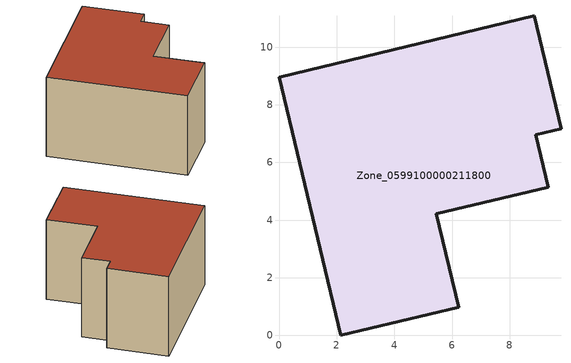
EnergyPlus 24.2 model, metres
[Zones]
Zone_0599100000211800
 floor ground (C_G): 0,8.95 8.85,11.09 9.78,7.17 8.9,6.96 9.34,5.14 5.45,4.21 6.23,0.97 2.14,0 z0
 wall outside (C_F): 2.14,0 6.23,0.97 5.45,4.21 9.34,5.14 8.9,6.96 9.78,7.17 8.85,11.09 0,8.95 2.14,0 z0:5.79
 roof outside (C_R): 8.85,11.09 0,8.95 2.14,0 6.23,0.97 5.45,4.21 9.34,5.14 8.9,6.96 9.78,7.17 z5.79
[BUILDING]
Pand.0599100000211800: North Axis=0; Terrain=City; Loads Convergence Tolerance Value=0.04; Temperature Convergence Tolerance Value=0.4; Solar Distribution=FullExterior; Maximum Number of Warmup Days=25; Minimum Number of Warmup Days=1
[Site:Location]
Rotterdam.The.Hague.AP_ZH_NLD Design_Conditions: Latitude=51.96; Longitude=4.45; Time Zone=1; Elevation=-4.5
[SITE:GROUNDTEMPERATURE:BUILDINGSURFACE]
18, 18, 18, 18, 18, 18, 18, 18, 18, 18, 18, 18
[MATERIAL] Thermal Absorptance=0.9; Solar Absorptance=0.7; Visible Absorptance=0.7
Name | Roughness | Thickness | Conductivity | Density | Specific Heat
G.TC.1965-1974 | MediumSmooth | 0.15 | 0.882353 | 540 | 1210
F.TC.1965-1974 | Rough | 0.3 | 0.697674 | 1920 | 840
R.TC.1965-1974 | MediumRough | 0.2 | 0.232558 | 1500 | 1000
[CONSTRUCTION]
C_G: G.TC.1965-1974
C_F: F.TC.1965-1974
C_R: R.TC.1965-1974
[ZONE]
Zone_0599100000211800: Type=1; Multiplier=1; Ceiling Height=Autocalculate; Volume=Autocalculate; Floor Area=autocalculate; Part of Total Floor Area=Yes
[ZONEINFILTRATION:DESIGNFLOWRATE]
Infil_Zone_0599100000211800: Zone or ZoneList or Space or SpaceList=Zone_0599100000211800; Schedule=AlwaysOn; Design Flow Rate Calculation Method=Flow/Area; Flow Rate per Floor Area=0.003; Constant Term Coefficient=1; Temperature Term Coefficient=0; Velocity Term Coefficient=0; Velocity Squared Term Coefficient=0
[HVACTEMPLATE:ZONE:IDEALLOADSAIRSYSTEM]
Zone_0599100000211800: Maximum Heating Supply Air Temperature=50; Minimum Cooling Supply Air Temperature=13; Maximum Heating Supply Air Humidity Ratio=0.0156; Minimum Cooling Supply Air Humidity Ratio=0.0077; Heating Limit=NoLimit; Cooling Limit=NoLimit; Dehumidification Control Type=ConstantSensibleHeatRatio; Cooling Sensible Heat Ratio=0.7; Dehumidification Setpoint=60; Humidification Control Type=None; Humidification Setpoint=30; Outdoor Air Method=None; Outdoor Air Flow Rate per Person=0.00944; Outdoor Air Flow Rate per Zone Floor Area=0; Outdoor Air Flow Rate per Zone=0; Demand Controlled Ventilation Type=None; Outdoor Air Economizer Type=NoEconomizer; Heat Recovery Type=None; Sensible Heat Recovery Effectiveness=0.7; Latent Heat Recovery Effectiveness=0.65
[ZONECONTROL:THERMOSTAT]
ThermostatControl_Zone_0599100000211800: Zone or ZoneList=Zone_0599100000211800; Control Type Schedule=DualSetpointControlType; Control 1=Thermostat_Zone_0599100000211800; Temperature Difference Between Cutout And Setpoint=0
[THERMOSTATSETPOINT:DUALSETPOINT]
Thermostat_Zone_0599100000211800: Heating Setpoint Temperature Schedule=HeatingSetpoint_Zone_0599100000211800; Cooling Setpoint Temperature Schedule=CoolingSetpoint_Zone_0599100000211800
[SCHEDULE:COMPACT]
HeatingSetpoint_Zone_0599100000211800: Through: 12/31, For: AllDays, Until: 24:00, 21
CoolingSetpoint_Zone_0599100000211800: Through: 12/31, For: AllDays, Until: 24:00, 24
DualSetpointControlType: Through: 12/31, For: AllDays, Until: 24:00, 4
AlwaysOn: Through: 12/31, For: AllDays, Until: 24:00, 1
